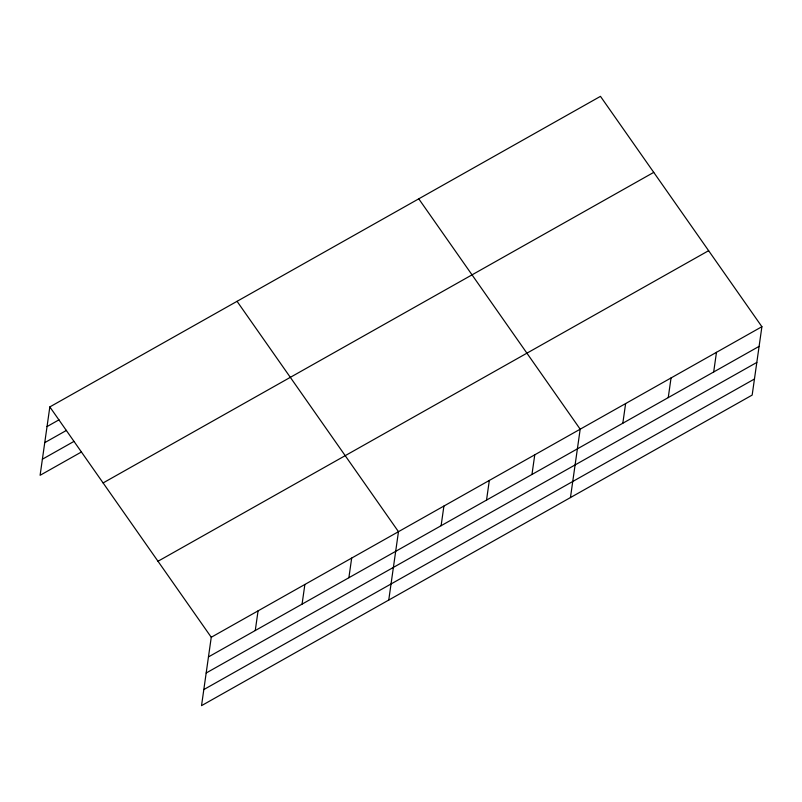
<?xml version="1.0" encoding="UTF-8"?>
<svg xmlns="http://www.w3.org/2000/svg" width="802" height="802" viewBox="0 0 802 802"><rect width="100%" height="100%" fill="white"/><g stroke="black" fill="none" stroke-linecap="round" stroke-linejoin="round"><path stroke-width="1.2" d="M49.834 406.915L211.257 637.269L201.533 705.65L752.166 395.085L761.9 326.705L600.467 96.35L49.834 406.915L40.1 475.295L81.463 451.967M255.267 630.532L258.064 610.873M302.073 604.127L304.87 584.478M348.88 577.731L351.677 558.082M388.749 600.056L398.474 531.676L237.051 301.321M441.11 525.711L443.907 506.062M486.533 500.087L489.33 480.438M531.967 474.473L534.764 454.814M570.453 497.571L580.187 429.19L418.764 198.836M622.823 423.225L625.62 403.566M668.246 397.602L671.043 377.953M713.68 371.978L716.477 352.329M47.037 426.574L59.007 419.817M44.742 442.644L66.516 430.373M42.386 459.215L73.954 441.411M103.107 482.934L653.74 172.37M157.984 561.26L708.627 250.685M211.257 637.269L761.9 326.705M208.46 656.928L759.103 346.364M206.174 673.008L756.817 362.434M203.818 689.57L754.461 379.005"/></g></svg>
